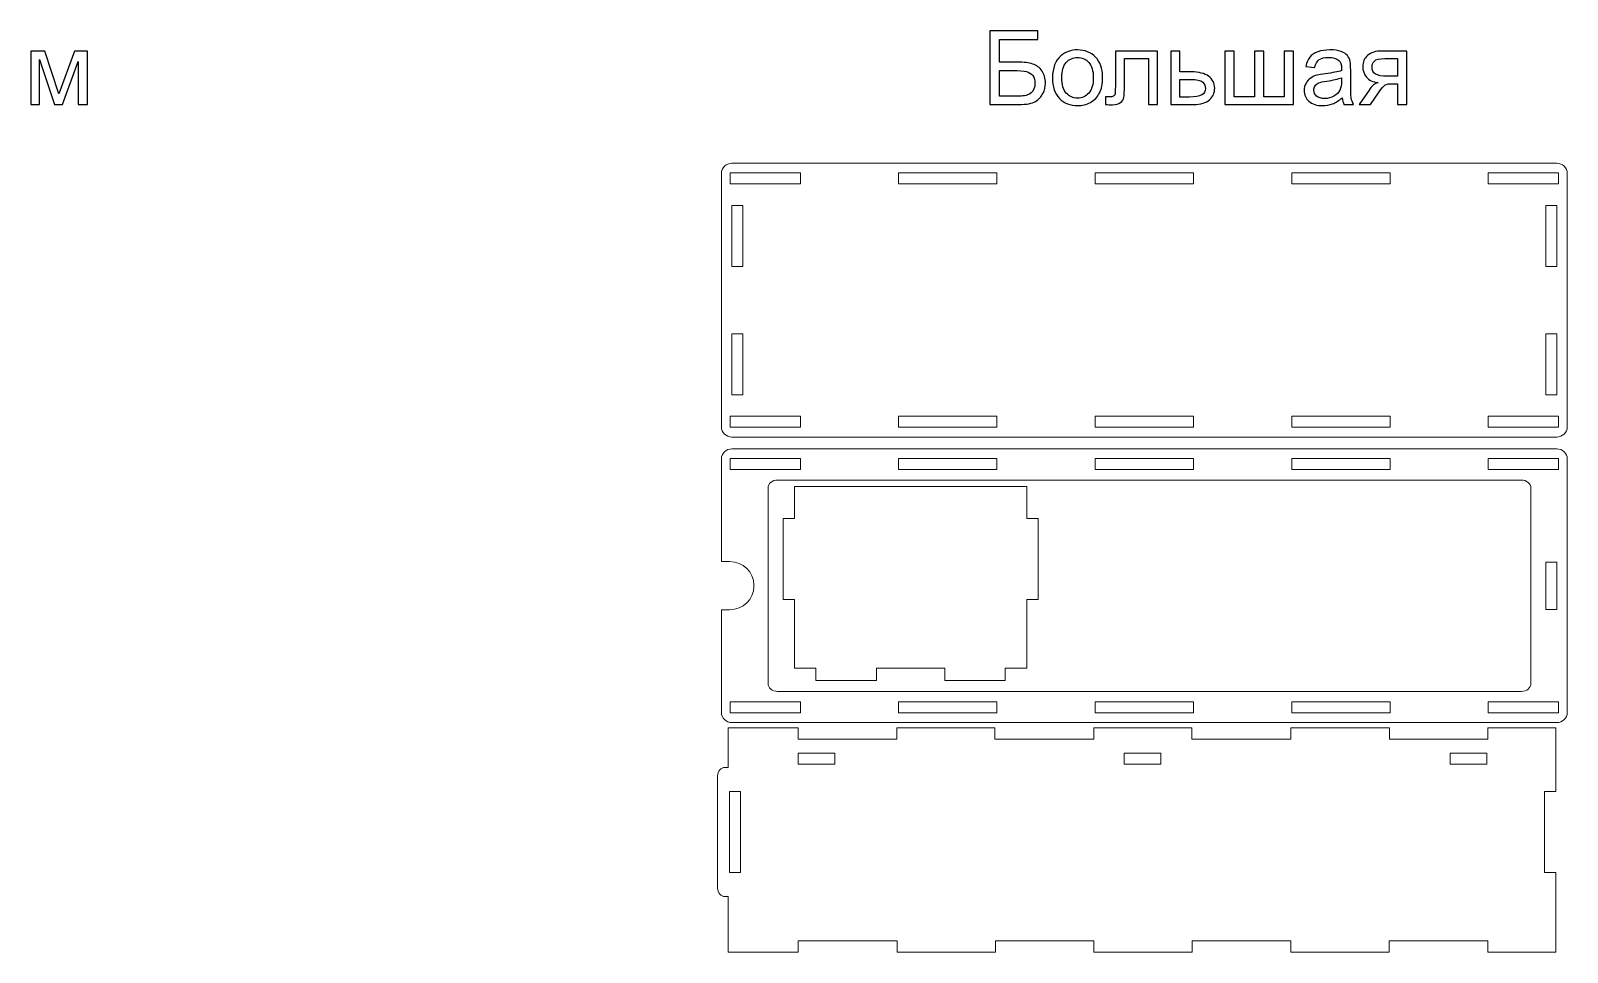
# Model space of a CAD drawing. Header units: centimetres. Extents: x -55 to 52, y -8 to 52.
# Drawn here: x -2.7 to 51.7, y 19.6 to 52.2 of the extents above; entities that cross this region are included whole.
import ezdxf

# ---------------------------------------------------------------- set-up
doc = ezdxf.new("R2010")
doc.units = ezdxf.units.CM
doc.header["$MEASUREMENT"] = 0
doc.layers.add('layer 1', color=7, linetype='Continuous')

msp = doc.modelspace()

# ---------------------------------------------------------------- linework, layer by layer
at = {"layer": 'layer 1', "color": 250}
for points, knots in [([(31.29505, 52.17793), (31.29505, 52.17793), (32.99064, 52.17793), (32.99064, 52.17793), (32.99064, 52.17793), (32.99064, 52.17793), (32.99064, 51.87163), (32.99064, 51.87163), (32.99064, 51.87163), (32.99064, 51.87163), (31.64146, 51.87163), (31.64146, 51.87163), (31.64146, 51.87163), (31.64146, 51.87163), (31.64146, 51.06577), (31.64146, 51.06577), (31.64146, 51.06577), (31.64146, 51.06577), (32.265, 51.06577), (32.265, 51.06577), (32.265, 51.06577), (32.49533, 51.06577), (32.67826, 51.04389), (32.8144, 50.99953), (32.8144, 50.99953), (32.95053, 50.95577), (33.05932, 50.87312), (33.14136, 50.75096), (33.14136, 50.75096), (33.2234, 50.62942), (33.26412, 50.48781), (33.26412, 50.32616), (33.26412, 50.32616), (33.26412, 50.19428), (33.23495, 50.07091), (33.176, 49.95665), (33.176, 49.95665), (33.11705, 49.84179), (33.02954, 49.7482), (32.91285, 49.67588), (32.91285, 49.67588), (32.79677, 49.60355), (32.59804, 49.56709), (32.31787, 49.56709), (32.31787, 49.56709), (32.31787, 49.56709), (31.29505, 49.56709), (31.29505, 49.56709), (31.29505, 49.56709), (31.29505, 49.56709), (31.29505, 52.17793), (31.29505, 52.17793)], [0, 0, 0, 0, 0.07142857, 0.07142857, 0.07142857, 0.07142857, 0.14285714, 0.14285714, 0.14285714, 0.14285714, 0.21428571, 0.21428571, 0.21428571, 0.21428571, 0.28571429, 0.28571429, 0.28571429, 0.28571429, 0.35714286, 0.35714286, 0.35714286, 0.35714286, 0.42857143, 0.42857143, 0.42857143, 0.42857143, 0.5, 0.5, 0.5, 0.5, 0.57142857, 0.57142857, 0.57142857, 0.57142857, 0.64285714, 0.64285714, 0.64285714, 0.64285714, 0.71428571, 0.71428571, 0.71428571, 0.71428571, 0.78571429, 0.78571429, 0.78571429, 0.78571429, 0.85714286, 0.85714286, 0.85714286, 0.85714286, 1, 1, 1, 1]), ([(-2.66173, 51.45959), (-2.66173, 51.45959), (-2.16824, 51.45959), (-2.16824, 51.45959), (-2.16824, 51.45959), (-2.16824, 51.45959), (-1.66807, 49.9451), (-1.66807, 49.9451), (-1.66807, 49.9451), (-1.66807, 49.9451), (-1.11442, 51.45959), (-1.11442, 51.45959), (-1.11442, 51.45959), (-1.11442, 51.45959), (-0.65619, 51.45959), (-0.65619, 51.45959), (-0.65619, 51.45959), (-0.65619, 51.45959), (-0.65619, 49.56709), (-0.65619, 49.56709), (-0.65619, 49.56709), (-0.65619, 49.56709), (-0.97708, 49.56709), (-0.97708, 49.56709), (-0.97708, 49.56709), (-0.97708, 49.56709), (-0.97708, 51.09069), (-0.97708, 51.09069), (-0.97708, 51.09069), (-0.97708, 51.09069), (-1.53437, 49.56709), (-1.53437, 49.56709), (-1.53437, 49.56709), (-1.53437, 49.56709), (-1.82122, 49.56709), (-1.82122, 49.56709), (-1.82122, 49.56709), (-1.82122, 49.56709), (-2.34813, 51.16362), (-2.34813, 51.16362), (-2.34813, 51.16362), (-2.34813, 51.16362), (-2.34813, 49.56709), (-2.34813, 49.56709), (-2.34813, 49.56709), (-2.34813, 49.56709), (-2.66173, 49.56709), (-2.66173, 49.56709), (-2.66173, 49.56709), (-2.66173, 49.56709), (-2.66173, 51.45959), (-2.66173, 51.45959)], [0, 0, 0, 0, 0.07142857, 0.07142857, 0.07142857, 0.07142857, 0.14285714, 0.14285714, 0.14285714, 0.14285714, 0.21428571, 0.21428571, 0.21428571, 0.21428571, 0.28571429, 0.28571429, 0.28571429, 0.28571429, 0.35714286, 0.35714286, 0.35714286, 0.35714286, 0.42857143, 0.42857143, 0.42857143, 0.42857143, 0.5, 0.5, 0.5, 0.5, 0.57142857, 0.57142857, 0.57142857, 0.57142857, 0.64285714, 0.64285714, 0.64285714, 0.64285714, 0.71428571, 0.71428571, 0.71428571, 0.71428571, 0.78571429, 0.78571429, 0.78571429, 0.78571429, 0.85714286, 0.85714286, 0.85714286, 0.85714286, 1, 1, 1, 1]), ([(33.51329, 50.51334), (33.51329, 50.86279), (33.61053, 51.12168), (33.80561, 51.29003), (33.80561, 51.29003), (33.96788, 51.42981), (34.16661, 51.4997), (34.40059, 51.4997), (34.40059, 51.4997), (34.66009, 51.4997), (34.8728, 51.41461), (35.03811, 51.24445), (35.03811, 51.24445), (35.2028, 51.07489), (35.28546, 50.83969), (35.28546, 50.54008), (35.28546, 50.54008), (35.28546, 50.29698), (35.24899, 50.10615), (35.17606, 49.96698), (35.17606, 49.96698), (35.10314, 49.82781), (34.99678, 49.71963), (34.857, 49.64245), (34.857, 49.64245), (34.71783, 49.56527), (34.56529, 49.52698), (34.40059, 49.52698), (34.40059, 49.52698), (34.13562, 49.52698), (33.92169, 49.61145), (33.75821, 49.78101), (33.75821, 49.78101), (33.59473, 49.95057), (33.51329, 50.19488), (33.51329, 50.51334)], [0, 0, 0, 0, 0.1, 0.1, 0.1, 0.1, 0.2, 0.2, 0.2, 0.2, 0.3, 0.3, 0.3, 0.3, 0.4, 0.4, 0.4, 0.4, 0.5, 0.5, 0.5, 0.5, 0.6, 0.6, 0.6, 0.6, 0.7, 0.7, 0.7, 0.7, 0.8, 0.8, 0.8, 0.8, 1, 1, 1, 1]), ([(33.84147, 50.51273), (33.84147, 50.27085), (33.89434, 50.08974), (34.00009, 49.97002), (34.00009, 49.97002), (34.10644, 49.84969), (34.23954, 49.78952), (34.40059, 49.78952), (34.40059, 49.78952), (34.55982, 49.78952), (34.6923, 49.84969), (34.79866, 49.97063), (34.79866, 49.97063), (34.90441, 50.09157), (34.95728, 50.27571), (34.95728, 50.52306), (34.95728, 50.52306), (34.95728, 50.75643), (34.9038, 50.93329), (34.79744, 51.05301), (34.79744, 51.05301), (34.69109, 51.17334), (34.5586, 51.23351), (34.40059, 51.23351), (34.40059, 51.23351), (34.23954, 51.23351), (34.10644, 51.17395), (34.00009, 51.05423), (34.00009, 51.05423), (33.89434, 50.9345), (33.84147, 50.754), (33.84147, 50.51273)], [0, 0, 0, 0, 0.11111111, 0.11111111, 0.11111111, 0.11111111, 0.22222222, 0.22222222, 0.22222222, 0.22222222, 0.33333333, 0.33333333, 0.33333333, 0.33333333, 0.44444444, 0.44444444, 0.44444444, 0.44444444, 0.55555556, 0.55555556, 0.55555556, 0.55555556, 0.66666667, 0.66666667, 0.66666667, 0.66666667, 0.77777778, 0.77777778, 0.77777778, 0.77777778, 1, 1, 1, 1]), ([(35.73822, 51.45959), (35.73822, 51.45959), (37.22961, 51.45959), (37.22961, 51.45959), (37.22961, 51.45959), (37.22961, 51.45959), (37.22961, 49.56891), (37.22961, 49.56891), (37.22961, 49.56891), (37.22961, 49.56891), (36.90872, 49.56891), (36.90872, 49.56891), (36.90872, 49.56891), (36.90872, 49.56891), (36.90872, 51.1934), (36.90872, 51.1934), (36.90872, 51.1934), (36.90872, 51.1934), (36.05911, 51.1934), (36.05911, 51.1934), (36.05911, 51.1934), (36.05911, 51.1934), (36.05911, 50.25201), (36.05911, 50.25201), (36.05911, 50.25201), (36.05911, 50.03262), (36.05181, 49.88798), (36.03784, 49.81748), (36.03784, 49.81748), (36.02325, 49.74759), (35.98435, 49.68681), (35.92054, 49.63455), (35.92054, 49.63455), (35.85612, 49.58228), (35.76375, 49.55615), (35.64281, 49.55615), (35.64281, 49.55615), (35.56805, 49.55615), (35.48176, 49.56101), (35.38452, 49.57013), (35.38452, 49.57013), (35.38452, 49.57013), (35.38452, 49.83693), (35.38452, 49.83693), (35.38452, 49.83693), (35.38452, 49.83693), (35.5249, 49.83693), (35.5249, 49.83693), (35.5249, 49.83693), (35.59115, 49.83693), (35.63855, 49.84361), (35.66712, 49.85759), (35.66712, 49.85759), (35.69568, 49.87096), (35.71452, 49.89284), (35.72424, 49.92262), (35.72424, 49.92262), (35.73336, 49.9524), (35.73822, 50.04903), (35.73822, 50.21251), (35.73822, 50.21251), (35.73822, 50.21251), (35.73822, 51.45959), (35.73822, 51.45959)], [0, 0, 0, 0, 0.05882353, 0.05882353, 0.05882353, 0.05882353, 0.11764706, 0.11764706, 0.11764706, 0.11764706, 0.17647059, 0.17647059, 0.17647059, 0.17647059, 0.23529412, 0.23529412, 0.23529412, 0.23529412, 0.29411765, 0.29411765, 0.29411765, 0.29411765, 0.35294118, 0.35294118, 0.35294118, 0.35294118, 0.41176471, 0.41176471, 0.41176471, 0.41176471, 0.47058824, 0.47058824, 0.47058824, 0.47058824, 0.52941176, 0.52941176, 0.52941176, 0.52941176, 0.58823529, 0.58823529, 0.58823529, 0.58823529, 0.64705882, 0.64705882, 0.64705882, 0.64705882, 0.70588235, 0.70588235, 0.70588235, 0.70588235, 0.76470588, 0.76470588, 0.76470588, 0.76470588, 0.82352941, 0.82352941, 0.82352941, 0.82352941, 0.88235294, 0.88235294, 0.88235294, 0.88235294, 1, 1, 1, 1]), ([(37.70182, 51.45959), (37.70182, 51.45959), (38.02271, 51.45959), (38.02271, 51.45959), (38.02271, 51.45959), (38.02271, 51.45959), (38.02271, 50.71936), (38.02271, 50.71936), (38.02271, 50.71936), (38.02271, 50.71936), (38.42868, 50.71936), (38.42868, 50.71936), (38.42868, 50.71936), (38.69365, 50.71936), (38.89724, 50.66831), (39.04067, 50.5656), (39.04067, 50.5656), (39.18349, 50.4629), (39.2552, 50.32129), (39.2552, 50.14079), (39.2552, 50.14079), (39.2552, 49.98278), (39.19564, 49.84787), (39.07592, 49.73543), (39.07592, 49.73543), (38.9568, 49.623), (38.76597, 49.56709), (38.50343, 49.56709), (38.50343, 49.56709), (38.50343, 49.56709), (37.70182, 49.56709), (37.70182, 49.56709), (37.70182, 49.56709), (37.70182, 49.56709), (37.70182, 51.45959), (37.70182, 51.45959)], [0, 0, 0, 0, 0.1, 0.1, 0.1, 0.1, 0.2, 0.2, 0.2, 0.2, 0.3, 0.3, 0.3, 0.3, 0.4, 0.4, 0.4, 0.4, 0.5, 0.5, 0.5, 0.5, 0.6, 0.6, 0.6, 0.6, 0.7, 0.7, 0.7, 0.7, 0.8, 0.8, 0.8, 0.8, 1, 1, 1, 1]), ([(39.61984, 51.45959), (39.61984, 51.45959), (39.94073, 51.45959), (39.94073, 51.45959), (39.94073, 51.45959), (39.94073, 51.45959), (39.94073, 49.83328), (39.94073, 49.83328), (39.94073, 49.83328), (39.94073, 49.83328), (40.67002, 49.83328), (40.67002, 49.83328), (40.67002, 49.83328), (40.67002, 49.83328), (40.67002, 51.45959), (40.67002, 51.45959), (40.67002, 51.45959), (40.67002, 51.45959), (40.9909, 51.45959), (40.9909, 51.45959), (40.9909, 51.45959), (40.9909, 51.45959), (40.9909, 49.83328), (40.9909, 49.83328), (40.9909, 49.83328), (40.9909, 49.83328), (41.72019, 49.83328), (41.72019, 49.83328), (41.72019, 49.83328), (41.72019, 49.83328), (41.72019, 51.45959), (41.72019, 51.45959), (41.72019, 51.45959), (41.72019, 51.45959), (42.04107, 51.45959), (42.04107, 51.45959), (42.04107, 51.45959), (42.04107, 51.45959), (42.04107, 49.56709), (42.04107, 49.56709), (42.04107, 49.56709), (42.04107, 49.56709), (39.61984, 49.56709), (39.61984, 49.56709), (39.61984, 49.56709), (39.61984, 49.56709), (39.61984, 51.45959), (39.61984, 51.45959)], [0, 0, 0, 0, 0.07692308, 0.07692308, 0.07692308, 0.07692308, 0.15384615, 0.15384615, 0.15384615, 0.15384615, 0.23076923, 0.23076923, 0.23076923, 0.23076923, 0.30769231, 0.30769231, 0.30769231, 0.30769231, 0.38461538, 0.38461538, 0.38461538, 0.38461538, 0.46153846, 0.46153846, 0.46153846, 0.46153846, 0.53846154, 0.53846154, 0.53846154, 0.53846154, 0.61538462, 0.61538462, 0.61538462, 0.61538462, 0.69230769, 0.69230769, 0.69230769, 0.69230769, 0.76923077, 0.76923077, 0.76923077, 0.76923077, 0.84615385, 0.84615385, 0.84615385, 0.84615385, 1, 1, 1, 1]), ([(43.77008, 49.80411), (43.65097, 49.70262), (43.5361, 49.63151), (43.4261, 49.58958), (43.4261, 49.58958), (43.3161, 49.54764), (43.1982, 49.52698), (43.07179, 49.52698), (43.07179, 49.52698), (42.86395, 49.52698), (42.70411, 49.57742), (42.59229, 49.67891), (42.59229, 49.67891), (42.48046, 49.7798), (42.42455, 49.90925), (42.42455, 50.06665), (42.42455, 50.06665), (42.42455, 50.15903), (42.44582, 50.2435), (42.48776, 50.32008), (42.48776, 50.32008), (42.5303, 50.39665), (42.5856, 50.45743), (42.65367, 50.50361), (42.65367, 50.50361), (42.72234, 50.5498), (42.79892, 50.58505), (42.88461, 50.60875), (42.88461, 50.60875), (42.94781, 50.62516), (43.04323, 50.64096), (43.17025, 50.65676), (43.17025, 50.65676), (43.42914, 50.68715), (43.62058, 50.72422), (43.74274, 50.76677), (43.74274, 50.76677), (43.74395, 50.81052), (43.74456, 50.83848), (43.74456, 50.85003), (43.74456, 50.85003), (43.74456, 50.98008), (43.71417, 51.07185), (43.6534, 51.12533), (43.6534, 51.12533), (43.57135, 51.19765), (43.4492, 51.23351), (43.28754, 51.23351), (43.28754, 51.23351), (43.13621, 51.23351), (43.02439, 51.20677), (42.95268, 51.15389), (42.95268, 51.15389), (42.88036, 51.10102), (42.82748, 51.00743), (42.79284, 50.87251), (42.79284, 50.87251), (42.79284, 50.87251), (42.47925, 50.91627), (42.47925, 50.91627), (42.47925, 50.91627), (42.50781, 51.05058), (42.55461, 51.15936), (42.62024, 51.24202), (42.62024, 51.24202), (42.68588, 51.32467), (42.78069, 51.38787), (42.90466, 51.43285), (42.90466, 51.43285), (43.02804, 51.47721), (43.17207, 51.4997), (43.33494, 51.4997), (43.33494, 51.4997), (43.4966, 51.4997), (43.62848, 51.48086), (43.72997, 51.44257), (43.72997, 51.44257), (43.83086, 51.40428), (43.90561, 51.35688), (43.95301, 51.29914), (43.95301, 51.29914), (44.00042, 51.24141), (44.03384, 51.16848), (44.05329, 51.08036), (44.05329, 51.08036), (44.06362, 51.02566), (44.06909, 50.92721), (44.06909, 50.78561), (44.06909, 50.78561), (44.06909, 50.78561), (44.06909, 50.36019), (44.06909, 50.36019), (44.06909, 50.36019), (44.06909, 50.063), (44.07578, 49.87521), (44.08915, 49.7956), (44.08915, 49.7956), (44.10191, 49.71599), (44.12865, 49.64002), (44.16754, 49.56709), (44.16754, 49.56709), (44.16754, 49.56709), (43.83207, 49.56709), (43.83207, 49.56709), (43.83207, 49.56709), (43.79986, 49.63455), (43.7792, 49.71355), (43.77008, 49.80411)], [0, 0, 0, 0, 0.03571429, 0.03571429, 0.03571429, 0.03571429, 0.07142857, 0.07142857, 0.07142857, 0.07142857, 0.10714286, 0.10714286, 0.10714286, 0.10714286, 0.14285714, 0.14285714, 0.14285714, 0.14285714, 0.17857143, 0.17857143, 0.17857143, 0.17857143, 0.21428571, 0.21428571, 0.21428571, 0.21428571, 0.25, 0.25, 0.25, 0.25, 0.28571429, 0.28571429, 0.28571429, 0.28571429, 0.32142857, 0.32142857, 0.32142857, 0.32142857, 0.35714286, 0.35714286, 0.35714286, 0.35714286, 0.39285714, 0.39285714, 0.39285714, 0.39285714, 0.42857143, 0.42857143, 0.42857143, 0.42857143, 0.46428571, 0.46428571, 0.46428571, 0.46428571, 0.5, 0.5, 0.5, 0.5, 0.53571429, 0.53571429, 0.53571429, 0.53571429, 0.57142857, 0.57142857, 0.57142857, 0.57142857, 0.60714286, 0.60714286, 0.60714286, 0.60714286, 0.64285714, 0.64285714, 0.64285714, 0.64285714, 0.67857143, 0.67857143, 0.67857143, 0.67857143, 0.71428571, 0.71428571, 0.71428571, 0.71428571, 0.75, 0.75, 0.75, 0.75, 0.78571429, 0.78571429, 0.78571429, 0.78571429, 0.82142857, 0.82142857, 0.82142857, 0.82142857, 0.85714286, 0.85714286, 0.85714286, 0.85714286, 0.89285714, 0.89285714, 0.89285714, 0.89285714, 0.92857143, 0.92857143, 0.92857143, 0.92857143, 1, 1, 1, 1]), ([(46.05335, 51.45959), (46.05335, 51.45959), (46.05335, 49.56709), (46.05335, 49.56709), (46.05335, 49.56709), (46.05335, 49.56709), (45.73247, 49.56709), (45.73247, 49.56709), (45.73247, 49.56709), (45.73247, 49.56709), (45.73247, 50.30367), (45.73247, 50.30367), (45.73247, 50.30367), (45.73247, 50.30367), (45.54772, 50.30367), (45.54772, 50.30367), (45.54772, 50.30367), (45.43528, 50.30367), (45.35142, 50.28908), (45.29611, 50.2593), (45.29611, 50.2593), (45.24081, 50.22952), (45.15998, 50.13654), (45.05362, 49.97914), (45.05362, 49.97914), (45.05362, 49.97914), (44.77163, 49.56709), (44.77163, 49.56709), (44.77163, 49.56709), (44.77163, 49.56709), (44.37417, 49.56709), (44.37417, 49.56709), (44.37417, 49.56709), (44.37417, 49.56709), (44.72058, 50.07516), (44.72058, 50.07516), (44.72058, 50.07516), (44.82633, 50.23074), (44.93208, 50.31825), (45.03722, 50.33831), (45.03722, 50.33831), (44.85429, 50.36323), (44.71815, 50.42947), (44.62942, 50.53643), (44.62942, 50.53643), (44.54069, 50.64339), (44.49633, 50.76677), (44.49633, 50.90594), (44.49633, 50.90594), (44.49633, 51.07063), (44.55406, 51.20373), (44.67014, 51.30583), (44.67014, 51.30583), (44.78622, 51.40854), (44.95456, 51.45959), (45.17456, 51.45959), (45.17456, 51.45959), (45.17456, 51.45959), (46.05335, 51.45959), (46.05335, 51.45959)], [0, 0, 0, 0, 0.0625, 0.0625, 0.0625, 0.0625, 0.125, 0.125, 0.125, 0.125, 0.1875, 0.1875, 0.1875, 0.1875, 0.25, 0.25, 0.25, 0.25, 0.3125, 0.3125, 0.3125, 0.3125, 0.375, 0.375, 0.375, 0.375, 0.4375, 0.4375, 0.4375, 0.4375, 0.5, 0.5, 0.5, 0.5, 0.5625, 0.5625, 0.5625, 0.5625, 0.625, 0.625, 0.625, 0.625, 0.6875, 0.6875, 0.6875, 0.6875, 0.75, 0.75, 0.75, 0.75, 0.8125, 0.8125, 0.8125, 0.8125, 0.875, 0.875, 0.875, 0.875, 1, 1, 1, 1]), ([(45.73247, 51.1934), (45.73247, 51.1934), (45.27666, 51.1934), (45.27666, 51.1934), (45.27666, 51.1934), (45.08583, 51.1934), (44.96246, 51.16362), (44.90716, 51.10406), (44.90716, 51.10406), (44.85186, 51.0445), (44.82451, 50.97461), (44.82451, 50.895), (44.82451, 50.895), (44.82451, 50.78196), (44.86523, 50.6987), (44.94666, 50.64583), (44.94666, 50.64583), (45.02749, 50.59295), (45.17153, 50.56621), (45.37816, 50.56621), (45.37816, 50.56621), (45.37816, 50.56621), (45.73247, 50.56621), (45.73247, 50.56621), (45.73247, 50.56621), (45.73247, 50.56621), (45.73247, 51.1934), (45.73247, 51.1934)], [0, 0, 0, 0, 0.125, 0.125, 0.125, 0.125, 0.25, 0.25, 0.25, 0.25, 0.375, 0.375, 0.375, 0.375, 0.5, 0.5, 0.5, 0.5, 0.625, 0.625, 0.625, 0.625, 0.75, 0.75, 0.75, 0.75, 1, 1, 1, 1]), ([(31.64146, 49.86245), (31.64146, 49.86245), (32.33246, 49.86245), (32.33246, 49.86245), (32.33246, 49.86245), (32.51904, 49.86245), (32.65882, 49.90013), (32.75241, 49.9761), (32.75241, 49.9761), (32.84539, 50.05207), (32.89219, 50.16571), (32.89219, 50.31704), (32.89219, 50.31704), (32.89219, 50.42522), (32.86545, 50.51516), (32.81197, 50.58748), (32.81197, 50.58748), (32.75848, 50.6598), (32.68434, 50.70781), (32.58953, 50.73152), (32.58953, 50.73152), (32.49412, 50.75522), (32.33185, 50.76677), (32.10274, 50.76677), (32.10274, 50.76677), (32.10274, 50.76677), (31.64146, 50.76677), (31.64146, 50.76677), (31.64146, 50.76677), (31.64146, 50.76677), (31.64146, 49.86245), (31.64146, 49.86245)], [0, 0, 0, 0, 0.11111111, 0.11111111, 0.11111111, 0.11111111, 0.22222222, 0.22222222, 0.22222222, 0.22222222, 0.33333333, 0.33333333, 0.33333333, 0.33333333, 0.44444444, 0.44444444, 0.44444444, 0.44444444, 0.55555556, 0.55555556, 0.55555556, 0.55555556, 0.66666667, 0.66666667, 0.66666667, 0.66666667, 0.77777778, 0.77777778, 0.77777778, 0.77777778, 1, 1, 1, 1]), ([(38.02271, 49.82963), (38.02271, 49.82963), (38.36061, 49.82963), (38.36061, 49.82963), (38.36061, 49.82963), (38.5642, 49.82963), (38.70945, 49.85455), (38.79636, 49.90438), (38.79636, 49.90438), (38.88326, 49.95422), (38.92702, 50.03201), (38.92702, 50.13776), (38.92702, 50.13776), (38.92702, 50.2198), (38.89481, 50.29273), (38.83039, 50.35715), (38.83039, 50.35715), (38.76597, 50.42096), (38.62376, 50.45317), (38.40315, 50.45317), (38.40315, 50.45317), (38.40315, 50.45317), (38.02271, 50.45317), (38.02271, 50.45317), (38.02271, 50.45317), (38.02271, 50.45317), (38.02271, 49.82963), (38.02271, 49.82963)], [0, 0, 0, 0, 0.125, 0.125, 0.125, 0.125, 0.25, 0.25, 0.25, 0.25, 0.375, 0.375, 0.375, 0.375, 0.5, 0.5, 0.5, 0.5, 0.625, 0.625, 0.625, 0.625, 0.75, 0.75, 0.75, 0.75, 1, 1, 1, 1]), ([(43.74456, 50.51516), (43.62787, 50.46776), (43.45284, 50.42765), (43.21947, 50.39483), (43.21947, 50.39483), (43.08699, 50.37599), (42.99339, 50.35472), (42.9387, 50.33102), (42.9387, 50.33102), (42.884, 50.30732), (42.84207, 50.27267), (42.81229, 50.2277), (42.81229, 50.2277), (42.78251, 50.18212), (42.76732, 50.13168), (42.76732, 50.07577), (42.76732, 50.07577), (42.76732, 49.99129), (42.79953, 49.92019), (42.86455, 49.86367), (42.86455, 49.86367), (42.92958, 49.80715), (43.02439, 49.77858), (43.14898, 49.77858), (43.14898, 49.77858), (43.27235, 49.77858), (43.38235, 49.80532), (43.47898, 49.85941), (43.47898, 49.85941), (43.575, 49.91289), (43.64611, 49.98643), (43.69108, 50.07941), (43.69108, 50.07941), (43.72572, 50.15173), (43.74274, 50.25809), (43.74274, 50.39848), (43.74274, 50.39848), (43.74274, 50.39848), (43.74456, 50.51516), (43.74456, 50.51516)], [0, 0, 0, 0, 0.09090909, 0.09090909, 0.09090909, 0.09090909, 0.18181818, 0.18181818, 0.18181818, 0.18181818, 0.27272727, 0.27272727, 0.27272727, 0.27272727, 0.36363636, 0.36363636, 0.36363636, 0.36363636, 0.45454545, 0.45454545, 0.45454545, 0.45454545, 0.54545455, 0.54545455, 0.54545455, 0.54545455, 0.63636364, 0.63636364, 0.63636364, 0.63636364, 0.72727273, 0.72727273, 0.72727273, 0.72727273, 0.81818182, 0.81818182, 0.81818182, 0.81818182, 1, 1, 1, 1])]:
    msp.add_open_spline(points, degree=3, knots=knots, dxfattribs=at)
at = {"layer": 'layer 1', "color": 242, "lineweight": 9}
for points, knots in [([(22.16354, 47.48586), (22.06468, 47.48586), (21.96982, 47.44808), (21.89992, 47.38074), (21.89992, 47.38074), (21.83002, 47.31343), (21.79074, 47.22213), (21.79074, 47.12693)], [0, 0, 0, 0, 0.33333333, 0.33333333, 0.33333333, 0.33333333, 1, 1, 1, 1]), ([(51.73765, 47.12693), (51.73765, 47.22213), (51.69839, 47.31343), (51.62849, 47.38074), (51.62849, 47.38074), (51.55856, 47.44808), (51.46371, 47.48586), (51.36488, 47.48586)], [0, 0, 0, 0, 0.33333333, 0.33333333, 0.33333333, 0.33333333, 1, 1, 1, 1]), ([(22.1014, 47.14248), (22.1014, 47.14248), (22.1014, 46.75248), (22.1014, 46.75248), (22.1014, 46.75248), (22.1014, 46.75248), (24.58661, 46.75248), (24.58661, 46.75248), (24.58661, 46.75248), (24.58661, 46.75248), (24.58661, 47.14248), (24.58661, 47.14248), (24.58661, 47.14248), (24.58661, 47.14248), (22.1014, 47.14248), (22.1014, 47.14248)], [0, 0, 0, 0, 0.2, 0.2, 0.2, 0.2, 0.4, 0.4, 0.4, 0.4, 0.6, 0.6, 0.6, 0.6, 1, 1, 1, 1]), ([(31.54521, 47.14248), (31.54521, 47.14248), (28.06592, 47.14248), (28.06592, 47.14248), (28.06592, 47.14248), (28.06592, 47.14248), (28.06592, 46.75248), (28.06592, 46.75248), (28.06592, 46.75248), (28.06592, 46.75248), (31.54521, 46.75248), (31.54521, 46.75248), (31.54521, 46.75248), (31.54521, 46.75248), (31.54521, 47.14248), (31.54521, 47.14248)], [0, 0, 0, 0, 0.2, 0.2, 0.2, 0.2, 0.4, 0.4, 0.4, 0.4, 0.6, 0.6, 0.6, 0.6, 1, 1, 1, 1]), ([(35.02453, 47.14248), (35.02453, 47.14248), (35.02453, 46.75248), (35.02453, 46.75248), (35.02453, 46.75248), (35.02453, 46.75248), (38.50386, 46.75248), (38.50386, 46.75248), (38.50386, 46.75248), (38.50386, 46.75248), (38.50386, 47.14248), (38.50386, 47.14248), (38.50386, 47.14248), (38.50386, 47.14248), (35.02453, 47.14248), (35.02453, 47.14248)], [0, 0, 0, 0, 0.2, 0.2, 0.2, 0.2, 0.4, 0.4, 0.4, 0.4, 0.6, 0.6, 0.6, 0.6, 1, 1, 1, 1]), ([(41.98315, 47.14248), (41.98315, 47.14248), (41.98315, 46.75248), (41.98315, 46.75248), (41.98315, 46.75248), (41.98315, 46.75248), (45.46248, 46.75248), (45.46248, 46.75248), (45.46248, 46.75248), (45.46248, 46.75248), (45.46248, 47.14248), (45.46248, 47.14248), (45.46248, 47.14248), (45.46248, 47.14248), (41.98315, 47.14248), (41.98315, 47.14248)], [0, 0, 0, 0, 0.2, 0.2, 0.2, 0.2, 0.4, 0.4, 0.4, 0.4, 0.6, 0.6, 0.6, 0.6, 1, 1, 1, 1]), ([(48.94178, 47.14248), (48.94178, 47.14248), (48.94178, 46.75248), (48.94178, 46.75248), (48.94178, 46.75248), (48.94178, 46.75248), (51.427, 46.75248), (51.427, 46.75248), (51.427, 46.75248), (51.427, 46.75248), (51.427, 47.14248), (51.427, 47.14248), (51.427, 47.14248), (51.427, 47.14248), (48.94178, 47.14248), (48.94178, 47.14248)], [0, 0, 0, 0, 0.2, 0.2, 0.2, 0.2, 0.4, 0.4, 0.4, 0.4, 0.6, 0.6, 0.6, 0.6, 1, 1, 1, 1]), ([(22.54492, 45.99037), (22.54492, 45.99037), (22.15492, 45.99037), (22.15492, 45.99037), (22.15492, 45.99037), (22.15492, 45.99037), (22.15492, 43.83686), (22.15492, 43.83686), (22.15492, 43.83686), (22.15492, 43.83686), (22.54492, 43.83686), (22.54492, 43.83686), (22.54492, 43.83686), (22.54492, 43.83686), (22.54492, 45.99037), (22.54492, 45.99037)], [0, 0, 0, 0, 0.2, 0.2, 0.2, 0.2, 0.4, 0.4, 0.4, 0.4, 0.6, 0.6, 0.6, 0.6, 1, 1, 1, 1]), ([(50.98348, 45.99037), (50.98348, 45.99037), (50.98348, 43.83686), (50.98348, 43.83686), (50.98348, 43.83686), (50.98348, 43.83686), (51.37348, 43.83686), (51.37348, 43.83686), (51.37348, 43.83686), (51.37348, 43.83686), (51.37348, 45.99037), (51.37348, 45.99037), (51.37348, 45.99037), (51.37348, 45.99037), (50.98348, 45.99037), (50.98348, 45.99037)], [0, 0, 0, 0, 0.2, 0.2, 0.2, 0.2, 0.4, 0.4, 0.4, 0.4, 0.6, 0.6, 0.6, 0.6, 1, 1, 1, 1]), ([(22.15492, 41.44406), (22.15492, 41.44406), (22.15492, 39.29055), (22.15492, 39.29055), (22.15492, 39.29055), (22.15492, 39.29055), (22.54492, 39.29055), (22.54492, 39.29055), (22.54492, 39.29055), (22.54492, 39.29055), (22.54492, 41.44406), (22.54492, 41.44406), (22.54492, 41.44406), (22.54492, 41.44406), (22.15492, 41.44406), (22.15492, 41.44406)], [0, 0, 0, 0, 0.2, 0.2, 0.2, 0.2, 0.4, 0.4, 0.4, 0.4, 0.6, 0.6, 0.6, 0.6, 1, 1, 1, 1]), ([(50.98348, 39.29055), (50.98348, 39.29055), (51.37348, 39.29055), (51.37348, 39.29055), (51.37348, 39.29055), (51.37348, 39.29055), (51.37348, 41.44406), (51.37348, 41.44406), (51.37348, 41.44406), (51.37348, 41.44406), (50.98348, 41.44406), (50.98348, 41.44406), (50.98348, 41.44406), (50.98348, 41.44406), (50.98348, 39.29055), (50.98348, 39.29055)], [0, 0, 0, 0, 0.2, 0.2, 0.2, 0.2, 0.4, 0.4, 0.4, 0.4, 0.6, 0.6, 0.6, 0.6, 1, 1, 1, 1]), ([(21.79074, 38.15399), (21.79074, 38.05878), (21.83002, 37.96751), (21.89992, 37.90018), (21.89992, 37.90018), (21.96982, 37.83289), (22.06468, 37.79507), (22.16354, 37.79507)], [0, 0, 0, 0, 0.33333333, 0.33333333, 0.33333333, 0.33333333, 1, 1, 1, 1]), ([(22.1014, 38.52844), (22.1014, 38.52844), (22.1014, 38.13844), (22.1014, 38.13844), (22.1014, 38.13844), (22.1014, 38.13844), (24.58661, 38.13844), (24.58661, 38.13844), (24.58661, 38.13844), (24.58661, 38.13844), (24.58661, 38.52844), (24.58661, 38.52844), (24.58661, 38.52844), (24.58661, 38.52844), (22.1014, 38.52844), (22.1014, 38.52844)], [0, 0, 0, 0, 0.2, 0.2, 0.2, 0.2, 0.4, 0.4, 0.4, 0.4, 0.6, 0.6, 0.6, 0.6, 1, 1, 1, 1]), ([(28.06592, 38.13844), (28.06592, 38.13844), (31.54521, 38.13844), (31.54521, 38.13844), (31.54521, 38.13844), (31.54521, 38.13844), (31.54521, 38.52844), (31.54521, 38.52844), (31.54521, 38.52844), (31.54521, 38.52844), (28.06592, 38.52844), (28.06592, 38.52844), (28.06592, 38.52844), (28.06592, 38.52844), (28.06592, 38.13844), (28.06592, 38.13844)], [0, 0, 0, 0, 0.2, 0.2, 0.2, 0.2, 0.4, 0.4, 0.4, 0.4, 0.6, 0.6, 0.6, 0.6, 1, 1, 1, 1]), ([(35.02453, 38.13844), (35.02453, 38.13844), (38.50386, 38.13844), (38.50386, 38.13844), (38.50386, 38.13844), (38.50386, 38.13844), (38.50386, 38.52844), (38.50386, 38.52844), (38.50386, 38.52844), (38.50386, 38.52844), (35.02453, 38.52844), (35.02453, 38.52844), (35.02453, 38.52844), (35.02453, 38.52844), (35.02453, 38.13844), (35.02453, 38.13844)], [0, 0, 0, 0, 0.2, 0.2, 0.2, 0.2, 0.4, 0.4, 0.4, 0.4, 0.6, 0.6, 0.6, 0.6, 1, 1, 1, 1]), ([(45.46248, 38.52844), (45.46248, 38.52844), (41.98315, 38.52844), (41.98315, 38.52844), (41.98315, 38.52844), (41.98315, 38.52844), (41.98315, 38.13844), (41.98315, 38.13844), (41.98315, 38.13844), (41.98315, 38.13844), (45.46248, 38.13844), (45.46248, 38.13844), (45.46248, 38.13844), (45.46248, 38.13844), (45.46248, 38.52844), (45.46248, 38.52844)], [0, 0, 0, 0, 0.2, 0.2, 0.2, 0.2, 0.4, 0.4, 0.4, 0.4, 0.6, 0.6, 0.6, 0.6, 1, 1, 1, 1]), ([(48.94178, 38.13844), (48.94178, 38.13844), (51.427, 38.13844), (51.427, 38.13844), (51.427, 38.13844), (51.427, 38.13844), (51.427, 38.52844), (51.427, 38.52844), (51.427, 38.52844), (51.427, 38.52844), (48.94178, 38.52844), (48.94178, 38.52844), (48.94178, 38.52844), (48.94178, 38.52844), (48.94178, 38.13844), (48.94178, 38.13844)], [0, 0, 0, 0, 0.2, 0.2, 0.2, 0.2, 0.4, 0.4, 0.4, 0.4, 0.6, 0.6, 0.6, 0.6, 1, 1, 1, 1]), ([(22.16355, 37.37619), (22.06468, 37.37619), (21.96983, 37.33841), (21.89992, 37.27107), (21.89992, 37.27107), (21.83002, 37.20375), (21.79074, 37.11246), (21.79074, 37.01726)], [0, 0, 0, 0, 0.33333333, 0.33333333, 0.33333333, 0.33333333, 1, 1, 1, 1]), ([(22.1014, 37.0328), (22.1014, 37.0328), (22.1014, 36.6428), (22.1014, 36.6428), (22.1014, 36.6428), (22.1014, 36.6428), (24.58661, 36.6428), (24.58661, 36.6428), (24.58661, 36.6428), (24.58661, 36.6428), (24.58661, 37.0328), (24.58661, 37.0328), (24.58661, 37.0328), (24.58661, 37.0328), (22.1014, 37.0328), (22.1014, 37.0328)], [0, 0, 0, 0, 0.2, 0.2, 0.2, 0.2, 0.4, 0.4, 0.4, 0.4, 0.6, 0.6, 0.6, 0.6, 1, 1, 1, 1]), ([(31.54521, 37.0328), (31.54521, 37.0328), (28.06592, 37.0328), (28.06592, 37.0328), (28.06592, 37.0328), (28.06592, 37.0328), (28.06592, 36.6428), (28.06592, 36.6428), (28.06592, 36.6428), (28.06592, 36.6428), (31.54521, 36.6428), (31.54521, 36.6428), (31.54521, 36.6428), (31.54521, 36.6428), (31.54521, 37.0328), (31.54521, 37.0328)], [0, 0, 0, 0, 0.2, 0.2, 0.2, 0.2, 0.4, 0.4, 0.4, 0.4, 0.6, 0.6, 0.6, 0.6, 1, 1, 1, 1]), ([(35.02453, 37.0328), (35.02453, 37.0328), (35.02453, 36.6428), (35.02453, 36.6428), (35.02453, 36.6428), (35.02453, 36.6428), (38.50385, 36.6428), (38.50385, 36.6428), (38.50385, 36.6428), (38.50385, 36.6428), (38.50385, 37.0328), (38.50385, 37.0328), (38.50385, 37.0328), (38.50385, 37.0328), (35.02453, 37.0328), (35.02453, 37.0328)], [0, 0, 0, 0, 0.2, 0.2, 0.2, 0.2, 0.4, 0.4, 0.4, 0.4, 0.6, 0.6, 0.6, 0.6, 1, 1, 1, 1]), ([(41.98313, 37.0328), (41.98313, 37.0328), (41.98313, 36.6428), (41.98313, 36.6428), (41.98313, 36.6428), (41.98313, 36.6428), (45.46247, 36.6428), (45.46247, 36.6428), (45.46247, 36.6428), (45.46247, 36.6428), (45.46247, 37.0328), (45.46247, 37.0328), (45.46247, 37.0328), (45.46247, 37.0328), (41.98313, 37.0328), (41.98313, 37.0328)], [0, 0, 0, 0, 0.2, 0.2, 0.2, 0.2, 0.4, 0.4, 0.4, 0.4, 0.6, 0.6, 0.6, 0.6, 1, 1, 1, 1]), ([(48.94177, 37.0328), (48.94177, 37.0328), (48.94177, 36.6428), (48.94177, 36.6428), (48.94177, 36.6428), (48.94177, 36.6428), (51.42699, 36.6428), (51.42699, 36.6428), (51.42699, 36.6428), (51.42699, 36.6428), (51.42699, 37.0328), (51.42699, 37.0328), (51.42699, 37.0328), (51.42699, 37.0328), (48.94177, 37.0328), (48.94177, 37.0328)], [0, 0, 0, 0, 0.2, 0.2, 0.2, 0.2, 0.4, 0.4, 0.4, 0.4, 0.6, 0.6, 0.6, 0.6, 1, 1, 1, 1]), ([(51.73764, 37.01726), (51.73764, 37.11246), (51.69838, 37.20375), (51.62848, 37.27107), (51.62848, 37.27107), (51.55855, 37.33841), (51.4637, 37.37619), (51.36487, 37.37619)], [0, 0, 0, 0, 0.33333333, 0.33333333, 0.33333333, 0.33333333, 1, 1, 1, 1]), ([(23.77792, 36.27126), (23.68874, 36.27126), (23.60321, 36.24209), (23.54016, 36.19012), (23.54016, 36.19012), (23.47712, 36.13814), (23.4417, 36.06768), (23.4417, 35.99419)], [0, 0, 0, 0, 0.33333333, 0.33333333, 0.33333333, 0.33333333, 1, 1, 1, 1]), ([(32.60684, 36.04512), (32.60684, 36.04512), (32.60684, 34.90426), (32.60684, 34.90426), (32.60684, 34.90426), (32.60684, 34.90426), (33.00137, 34.90426), (33.00137, 34.90426), (33.00137, 34.90426), (33.00137, 34.90426), (33.00137, 32.0445), (33.00137, 32.0445), (33.00137, 32.0445), (33.00137, 32.0445), (32.60137, 32.0445), (32.60137, 32.0445), (32.60137, 32.0445), (32.60137, 32.0445), (32.60137, 29.61366), (32.60137, 29.61366), (32.60137, 29.61366), (32.60137, 29.61366), (31.83926, 29.61366), (31.83926, 29.61366), (31.83926, 29.61366), (31.83926, 29.61366), (31.83926, 29.17222), (31.83926, 29.17222), (31.83926, 29.17222), (31.83926, 29.17222), (29.69966, 29.17222), (29.69966, 29.17222), (29.69966, 29.17222), (29.69966, 29.17222), (29.69966, 29.61366), (29.69966, 29.61366), (29.69966, 29.61366), (29.69966, 29.61366), (27.28156, 29.61366), (27.28156, 29.61366), (27.28156, 29.61366), (27.28156, 29.61366), (27.28156, 29.17222), (27.28156, 29.17222), (27.28156, 29.17222), (27.28156, 29.17222), (25.13944, 29.17222), (25.13944, 29.17222), (25.13944, 29.17222), (25.13944, 29.17222), (25.13944, 29.61366), (25.13944, 29.61366), (25.13944, 29.61366), (25.13944, 29.61366), (24.37985, 29.61366), (24.37985, 29.61366), (24.37985, 29.61366), (24.37985, 29.61366), (24.37985, 32.0445), (24.37985, 32.0445), (24.37985, 32.0445), (24.37985, 32.0445), (23.97985, 32.0445), (23.97985, 32.0445), (23.97985, 32.0445), (23.97985, 32.0445), (23.97985, 34.90426), (23.97985, 34.90426), (23.97985, 34.90426), (23.97985, 34.90426), (24.37985, 34.90426), (24.37985, 34.90426), (24.37985, 34.90426), (24.37985, 34.90426), (24.37985, 36.04512), (24.37985, 36.04512), (24.37985, 36.04512), (27.61834, 36.04512), (29.36921, 36.04502), (32.60684, 36.04512)], [0, 0, 0, 0, 0.04761905, 0.04761905, 0.04761905, 0.04761905, 0.0952381, 0.0952381, 0.0952381, 0.0952381, 0.14285714, 0.14285714, 0.14285714, 0.14285714, 0.19047619, 0.19047619, 0.19047619, 0.19047619, 0.23809524, 0.23809524, 0.23809524, 0.23809524, 0.28571429, 0.28571429, 0.28571429, 0.28571429, 0.33333333, 0.33333333, 0.33333333, 0.33333333, 0.38095238, 0.38095238, 0.38095238, 0.38095238, 0.42857143, 0.42857143, 0.42857143, 0.42857143, 0.47619048, 0.47619048, 0.47619048, 0.47619048, 0.52380952, 0.52380952, 0.52380952, 0.52380952, 0.57142857, 0.57142857, 0.57142857, 0.57142857, 0.61904762, 0.61904762, 0.61904762, 0.61904762, 0.66666667, 0.66666667, 0.66666667, 0.66666667, 0.71428571, 0.71428571, 0.71428571, 0.71428571, 0.76190476, 0.76190476, 0.76190476, 0.76190476, 0.80952381, 0.80952381, 0.80952381, 0.80952381, 0.85714286, 0.85714286, 0.85714286, 0.85714286, 0.9047619, 0.9047619, 0.9047619, 0.9047619, 1, 1, 1, 1]), ([(50.44895, 35.99419), (50.44895, 36.06768), (50.41352, 36.13814), (50.35051, 36.19012), (50.35051, 36.19012), (50.28742, 36.24209), (50.20191, 36.27126), (50.11274, 36.27126)], [0, 0, 0, 0, 0.33333333, 0.33333333, 0.33333333, 0.33333333, 1, 1, 1, 1]), ([(21.79074, 31.67925), (21.79074, 31.67925), (22.08014, 31.67925), (22.08014, 31.67925), (22.08014, 31.67925), (22.5529, 31.67925), (22.93968, 32.05165), (22.93968, 32.50682), (22.93968, 32.50682), (22.93968, 32.50682), (22.93968, 32.55474), (22.93968, 32.55474), (22.93968, 32.55474), (22.93968, 33.00992), (22.5529, 33.38232), (22.08014, 33.38232), (22.08014, 33.38232), (22.08014, 33.38232), (21.79074, 33.38232), (21.79074, 33.38232)], [0, 0, 0, 0, 0.16666667, 0.16666667, 0.16666667, 0.16666667, 0.33333333, 0.33333333, 0.33333333, 0.33333333, 0.5, 0.5, 0.5, 0.5, 0.66666667, 0.66666667, 0.66666667, 0.66666667, 1, 1, 1, 1]), ([(50.98347, 31.69323), (50.98347, 31.69323), (51.37347, 31.69323), (51.37347, 31.69323), (51.37347, 31.69323), (51.37347, 31.69323), (51.37347, 33.36405), (51.37347, 33.36405), (51.37347, 33.36405), (51.37347, 33.36405), (50.98347, 33.36405), (50.98347, 33.36405), (50.98347, 33.36405), (50.98347, 33.36405), (50.98347, 31.69323), (50.98347, 31.69323)], [0, 0, 0, 0, 0.2, 0.2, 0.2, 0.2, 0.4, 0.4, 0.4, 0.4, 0.6, 0.6, 0.6, 0.6, 1, 1, 1, 1]), ([(23.4417, 29.06737), (23.4417, 28.99388), (23.47712, 28.92342), (23.54016, 28.87144), (23.54016, 28.87144), (23.60321, 28.81949), (23.68874, 28.79031), (23.77792, 28.79031)], [0, 0, 0, 0, 0.33333333, 0.33333333, 0.33333333, 0.33333333, 1, 1, 1, 1]), ([(22.1014, 28.41876), (22.1014, 28.41876), (22.1014, 28.02876), (22.1014, 28.02876), (22.1014, 28.02876), (22.1014, 28.02876), (24.58661, 28.02876), (24.58661, 28.02876), (24.58661, 28.02876), (24.58661, 28.02876), (24.58661, 28.41876), (24.58661, 28.41876), (24.58661, 28.41876), (24.58661, 28.41876), (22.1014, 28.41876), (22.1014, 28.41876)], [0, 0, 0, 0, 0.2, 0.2, 0.2, 0.2, 0.4, 0.4, 0.4, 0.4, 0.6, 0.6, 0.6, 0.6, 1, 1, 1, 1]), ([(28.06592, 28.02876), (28.06592, 28.02876), (31.54521, 28.02876), (31.54521, 28.02876), (31.54521, 28.02876), (31.54521, 28.02876), (31.54521, 28.41876), (31.54521, 28.41876), (31.54521, 28.41876), (31.54521, 28.41876), (28.06592, 28.41876), (28.06592, 28.41876), (28.06592, 28.41876), (28.06592, 28.41876), (28.06592, 28.02876), (28.06592, 28.02876)], [0, 0, 0, 0, 0.2, 0.2, 0.2, 0.2, 0.4, 0.4, 0.4, 0.4, 0.6, 0.6, 0.6, 0.6, 1, 1, 1, 1]), ([(35.02453, 28.02876), (35.02453, 28.02876), (38.50385, 28.02876), (38.50385, 28.02876), (38.50385, 28.02876), (38.50385, 28.02876), (38.50385, 28.41876), (38.50385, 28.41876), (38.50385, 28.41876), (38.50385, 28.41876), (35.02453, 28.41876), (35.02453, 28.41876), (35.02453, 28.41876), (35.02453, 28.41876), (35.02453, 28.02876), (35.02453, 28.02876)], [0, 0, 0, 0, 0.2, 0.2, 0.2, 0.2, 0.4, 0.4, 0.4, 0.4, 0.6, 0.6, 0.6, 0.6, 1, 1, 1, 1]), ([(45.46247, 28.41876), (45.46247, 28.41876), (41.98314, 28.41876), (41.98314, 28.41876), (41.98314, 28.41876), (41.98314, 28.41876), (41.98314, 28.02876), (41.98314, 28.02876), (41.98314, 28.02876), (41.98314, 28.02876), (45.46247, 28.02876), (45.46247, 28.02876), (45.46247, 28.02876), (45.46247, 28.02876), (45.46247, 28.41876), (45.46247, 28.41876)], [0, 0, 0, 0, 0.2, 0.2, 0.2, 0.2, 0.4, 0.4, 0.4, 0.4, 0.6, 0.6, 0.6, 0.6, 1, 1, 1, 1]), ([(48.94177, 28.02876), (48.94177, 28.02876), (51.42699, 28.02876), (51.42699, 28.02876), (51.42699, 28.02876), (51.42699, 28.02876), (51.42699, 28.41876), (51.42699, 28.41876), (51.42699, 28.41876), (51.42699, 28.41876), (48.94177, 28.41876), (48.94177, 28.41876), (48.94177, 28.41876), (48.94177, 28.41876), (48.94177, 28.02876), (48.94177, 28.02876)], [0, 0, 0, 0, 0.2, 0.2, 0.2, 0.2, 0.4, 0.4, 0.4, 0.4, 0.6, 0.6, 0.6, 0.6, 1, 1, 1, 1]), ([(21.79074, 28.0443), (21.79074, 27.94909), (21.83002, 27.85782), (21.89992, 27.79049), (21.89992, 27.79049), (21.96983, 27.7232), (22.06468, 27.68538), (22.16355, 27.68538)], [0, 0, 0, 0, 0.33333333, 0.33333333, 0.33333333, 0.33333333, 1, 1, 1, 1]), ([(21.91541, 21.52696), (21.91541, 21.52696), (22.0268, 21.52696), (22.0268, 21.52696), (22.0268, 21.52696), (22.0268, 21.52696), (22.0268, 19.55341), (22.0268, 19.55341), (22.0268, 19.55341), (22.0268, 19.55341), (24.51369, 19.55341), (24.51369, 19.55341), (24.51369, 19.55341), (24.51369, 19.55341), (24.51369, 19.95341), (24.51369, 19.95341), (24.51369, 19.95341), (24.51369, 19.95341), (28.00929, 19.95341), (28.00929, 19.95341), (28.00929, 19.95341), (28.00929, 19.95341), (28.00929, 19.55341), (28.00929, 19.55341), (28.00929, 19.55341), (28.00929, 19.55341), (31.49096, 19.55341), (31.49096, 19.55341), (31.49096, 19.55341), (31.49096, 19.55341), (31.49096, 19.95341), (31.49096, 19.95341), (31.49096, 19.95341), (31.49096, 19.95341), (34.97874, 19.95341), (34.97874, 19.95341), (34.97874, 19.95341), (34.97874, 19.95341), (34.97874, 19.55341), (34.97874, 19.55341), (34.97874, 19.55341), (34.97874, 19.55341), (38.46035, 19.55341), (38.46035, 19.55341), (38.46035, 19.55341), (38.46035, 19.55341), (38.46035, 19.95341), (38.46035, 19.95341), (38.46035, 19.95341), (38.46035, 19.95341), (41.95421, 19.95341), (41.95421, 19.95341), (41.95421, 19.95341), (41.95421, 19.95341), (41.95421, 19.55341), (41.95421, 19.55341), (41.95421, 19.55341), (41.95421, 19.55341), (45.43583, 19.55341), (45.43583, 19.55341), (45.43583, 19.55341), (45.43583, 19.55341), (45.43583, 19.95341), (45.43583, 19.95341), (45.43583, 19.95341), (45.43583, 19.95341), (48.92972, 19.95341), (48.92972, 19.95341), (48.92972, 19.95341), (48.92972, 19.95341), (48.92972, 19.55341), (48.92972, 19.55341), (48.92972, 19.55341), (48.92972, 19.55341), (51.33585, 19.55341), (51.33585, 19.55341), (51.33585, 19.55341), (51.33585, 19.55341), (51.33585, 22.38272), (51.33585, 22.38272), (51.33585, 22.38272), (51.33585, 22.38272), (50.93585, 22.38272), (50.93585, 22.38272), (50.93585, 22.38272), (50.93585, 22.38272), (50.93585, 25.2407), (50.93585, 25.2407), (50.93585, 25.2407), (50.93585, 25.2407), (51.33585, 25.2407), (51.33585, 25.2407), (51.33585, 25.2407), (51.33585, 25.2407), (51.33585, 27.49842), (51.33585, 27.49842), (51.33585, 27.49842), (51.33585, 27.49842), (48.92972, 27.49842), (48.92972, 27.49842), (48.92972, 27.49842), (48.92972, 27.49842), (48.92972, 27.09842), (48.92972, 27.09842), (48.92972, 27.09842), (48.92972, 27.09842), (45.44198, 27.09842), (45.44198, 27.09842), (45.44198, 27.09842), (45.44198, 27.09842), (45.44198, 27.49842), (45.44198, 27.49842), (45.44198, 27.49842), (45.44198, 27.49842), (41.95421, 27.49842), (41.95421, 27.49842), (41.95421, 27.49842), (41.95421, 27.49842), (41.95421, 27.09842), (41.95421, 27.09842), (41.95421, 27.09842), (41.95421, 27.09842), (38.44024, 27.09842), (38.44024, 27.09842), (38.44024, 27.09842), (38.44024, 27.09842), (38.44024, 27.49842), (38.44024, 27.49842), (38.44024, 27.49842), (38.44024, 27.49842), (34.97874, 27.49842), (34.97874, 27.49842), (34.97874, 27.49842), (34.97874, 27.49842), (34.97874, 27.09842), (34.97874, 27.09842), (34.97874, 27.09842), (34.97874, 27.09842), (31.47698, 27.09842), (31.47698, 27.09842), (31.47698, 27.09842), (31.47698, 27.09842), (31.47698, 27.49842), (31.47698, 27.49842), (31.47698, 27.49842), (31.47698, 27.49842), (28.00323, 27.49842), (28.00323, 27.49842), (28.00323, 27.49842), (28.00323, 27.49842), (28.00323, 27.09842), (28.00323, 27.09842), (28.00323, 27.09842), (28.00323, 27.09842), (24.51369, 27.09842), (24.51369, 27.09842), (24.51369, 27.09842), (24.51369, 27.09842), (24.51369, 27.49842), (24.51369, 27.49842), (24.51369, 27.49842), (24.51369, 27.49842), (22.0268, 27.49842), (22.0268, 27.49842), (22.0268, 27.49842), (22.0268, 27.49842), (22.0268, 26.09648), (22.0268, 26.09648)], [0, 0, 0, 0, 0.02325581, 0.02325581, 0.02325581, 0.02325581, 0.04651163, 0.04651163, 0.04651163, 0.04651163, 0.06976744, 0.06976744, 0.06976744, 0.06976744, 0.09302326, 0.09302326, 0.09302326, 0.09302326, 0.11627907, 0.11627907, 0.11627907, 0.11627907, 0.13953488, 0.13953488, 0.13953488, 0.13953488, 0.1627907, 0.1627907, 0.1627907, 0.1627907, 0.18604651, 0.18604651, 0.18604651, 0.18604651, 0.20930233, 0.20930233, 0.20930233, 0.20930233, 0.23255814, 0.23255814, 0.23255814, 0.23255814, 0.25581395, 0.25581395, 0.25581395, 0.25581395, 0.27906977, 0.27906977, 0.27906977, 0.27906977, 0.30232558, 0.30232558, 0.30232558, 0.30232558, 0.3255814, 0.3255814, 0.3255814, 0.3255814, 0.34883721, 0.34883721, 0.34883721, 0.34883721, 0.37209302, 0.37209302, 0.37209302, 0.37209302, 0.39534884, 0.39534884, 0.39534884, 0.39534884, 0.41860465, 0.41860465, 0.41860465, 0.41860465, 0.44186047, 0.44186047, 0.44186047, 0.44186047, 0.46511628, 0.46511628, 0.46511628, 0.46511628, 0.48837209, 0.48837209, 0.48837209, 0.48837209, 0.51162791, 0.51162791, 0.51162791, 0.51162791, 0.53488372, 0.53488372, 0.53488372, 0.53488372, 0.55813953, 0.55813953, 0.55813953, 0.55813953, 0.58139535, 0.58139535, 0.58139535, 0.58139535, 0.60465116, 0.60465116, 0.60465116, 0.60465116, 0.62790698, 0.62790698, 0.62790698, 0.62790698, 0.65116279, 0.65116279, 0.65116279, 0.65116279, 0.6744186, 0.6744186, 0.6744186, 0.6744186, 0.69767442, 0.69767442, 0.69767442, 0.69767442, 0.72093023, 0.72093023, 0.72093023, 0.72093023, 0.74418605, 0.74418605, 0.74418605, 0.74418605, 0.76744186, 0.76744186, 0.76744186, 0.76744186, 0.79069767, 0.79069767, 0.79069767, 0.79069767, 0.81395349, 0.81395349, 0.81395349, 0.81395349, 0.8372093, 0.8372093, 0.8372093, 0.8372093, 0.86046512, 0.86046512, 0.86046512, 0.86046512, 0.88372093, 0.88372093, 0.88372093, 0.88372093, 0.90697674, 0.90697674, 0.90697674, 0.90697674, 0.93023256, 0.93023256, 0.93023256, 0.93023256, 0.95348837, 0.95348837, 0.95348837, 0.95348837, 1, 1, 1, 1]), ([(24.51369, 26.20842), (24.51369, 26.20842), (25.80893, 26.20842), (25.80893, 26.20842), (25.80893, 26.20842), (25.80893, 26.20842), (25.80893, 26.59842), (25.80893, 26.59842), (25.80893, 26.59842), (25.80893, 26.59842), (24.51369, 26.59842), (24.51369, 26.59842), (24.51369, 26.59842), (24.51369, 26.59842), (24.51369, 26.20842), (24.51369, 26.20842)], [0, 0, 0, 0, 0.2, 0.2, 0.2, 0.2, 0.4, 0.4, 0.4, 0.4, 0.6, 0.6, 0.6, 0.6, 1, 1, 1, 1]), ([(36.05181, 26.20842), (36.05181, 26.20842), (37.34703, 26.20842), (37.34703, 26.20842), (37.34703, 26.20842), (37.34703, 26.20842), (37.34703, 26.59842), (37.34703, 26.59842), (37.34703, 26.59842), (37.34703, 26.59842), (36.05181, 26.59842), (36.05181, 26.59842), (36.05181, 26.59842), (36.05181, 26.59842), (36.05181, 26.20842), (36.05181, 26.20842)], [0, 0, 0, 0, 0.2, 0.2, 0.2, 0.2, 0.4, 0.4, 0.4, 0.4, 0.6, 0.6, 0.6, 0.6, 1, 1, 1, 1]), ([(47.58998, 26.20842), (47.58998, 26.20842), (48.88518, 26.20842), (48.88518, 26.20842), (48.88518, 26.20842), (48.88518, 26.20842), (48.88518, 26.59842), (48.88518, 26.59842), (48.88518, 26.59842), (48.88518, 26.59842), (47.58998, 26.59842), (47.58998, 26.59842), (47.58998, 26.59842), (47.58998, 26.59842), (47.58998, 26.20842), (47.58998, 26.20842)], [0, 0, 0, 0, 0.2, 0.2, 0.2, 0.2, 0.4, 0.4, 0.4, 0.4, 0.6, 0.6, 0.6, 0.6, 1, 1, 1, 1]), ([(22.08049, 22.38272), (22.08049, 22.38272), (22.08049, 25.2407), (22.08049, 25.2407), (22.08049, 25.2407), (22.08049, 25.2407), (22.47049, 25.2407), (22.47049, 25.2407), (22.47049, 25.2407), (22.47049, 25.2407), (22.47049, 22.38272), (22.47049, 22.38272), (22.47049, 22.38272), (22.47049, 22.38272), (22.08049, 22.38272), (22.08049, 22.38272)], [0, 0, 0, 0, 0.2, 0.2, 0.2, 0.2, 0.4, 0.4, 0.4, 0.4, 0.6, 0.6, 0.6, 0.6, 1, 1, 1, 1])]:
    msp.add_open_spline(points, degree=3, knots=knots, dxfattribs=at)
for points in [[(51.36488, 47.48586), (51.36488, 47.48586), (22.16354, 47.48586), (22.16354, 47.48586)], [(21.79074, 47.12693), (21.79074, 47.12693), (21.79074, 38.15399), (21.79074, 38.15399)], [(51.73765, 38.15399), (51.73765, 38.15399), (51.73765, 47.12693), (51.73765, 47.12693)], [(51.36488, 37.79507), (51.57074, 37.79507), (51.73765, 37.95576), (51.73765, 38.15399)], [(22.16354, 37.79507), (22.16354, 37.79507), (51.36488, 37.79507), (51.36488, 37.79507)], [(21.79074, 37.01726), (21.79074, 37.01726), (21.79074, 33.38232), (21.79074, 33.38232)], [(51.36487, 37.37619), (51.36487, 37.37619), (22.16355, 37.37619), (22.16355, 37.37619)], [(51.73764, 28.0443), (51.73764, 28.0443), (51.73764, 37.01726), (51.73764, 37.01726)], [(23.4417, 35.99419), (23.4417, 35.99419), (23.4417, 29.06737), (23.4417, 29.06737)], [(50.11274, 36.27126), (50.11274, 36.27126), (23.77792, 36.27126), (23.77792, 36.27126)], [(50.44895, 29.06737), (50.44895, 29.06737), (50.44895, 35.99419), (50.44895, 35.99419)], [(21.79074, 31.67925), (21.79074, 31.67925), (21.79074, 28.0443), (21.79074, 28.0443)], [(50.11274, 28.79031), (50.29842, 28.79031), (50.44895, 28.91435), (50.44895, 29.06737)], [(23.77792, 28.79031), (23.77792, 28.79031), (50.11274, 28.79031), (50.11274, 28.79031)], [(51.36487, 27.68538), (51.57073, 27.68538), (51.73764, 27.84607), (51.73764, 28.0443)], [(22.16355, 27.68538), (22.16355, 27.68538), (51.36487, 27.68538), (51.36487, 27.68538)], [(21.91541, 26.09648), (21.77151, 26.09648), (21.65376, 25.96116), (21.65376, 25.7958)], [(21.65376, 25.7958), (21.65376, 25.7958), (21.65376, 21.82764), (21.65376, 21.82764)], [(22.0268, 26.09648), (22.0268, 26.09648), (21.91541, 26.09648), (21.91541, 26.09648)], [(21.65376, 21.82764), (21.65376, 21.66227), (21.77151, 21.52696), (21.91541, 21.52696)]]:
    msp.add_open_spline(points, degree=3, dxfattribs=at)

doc.saveas('drawing.dxf')
